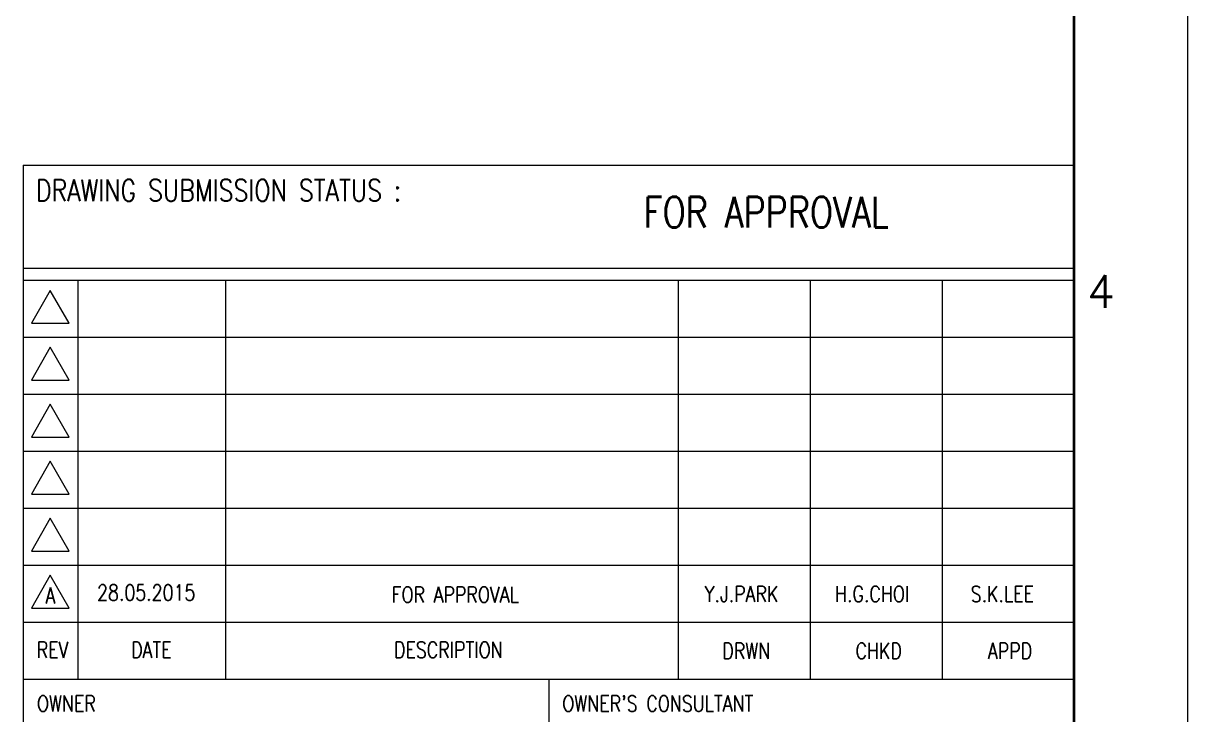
# Model space of a CAD drawing. Header units: millimetres. Extents: x 0 to 841, y 0 to 594.
# Drawn here: x 711.8 to 841, y 201.4 to 278 of the extents above; entities that cross this region are included whole.
import ezdxf
from ezdxf.enums import TextEntityAlignment as Align

# ---------------------------------------------------------------- set-up
doc = ezdxf.new("R2010")
doc.units = ezdxf.units.MM
doc.layers.add('_TITLE BLOCK', color=7, linetype='Continuous')
doc.layers.add('타이틀', color=7, linetype='Continuous')
doc.styles.add('CG', font='romans.shx')
doc.styles.add('ROMANS', font='ROMANS.shx', dxfattribs={"width": 0.8})

# ---------------------------------------------------------------- blocks, each defined once
blk = doc.blocks.new('[SH1] A1 FORMAT')
at = {"lineweight": 0}
blk.add_line((1700.56, 262.3), (1817.11, 262.3), dxfattribs=at)
at = {"layer": '_TITLE BLOCK', "linetype": 'Continuous', "lineweight": 0}
blk.add_line((1829.72, 0), (1829.72, 594), dxfattribs=at)
at = {"layer": '_TITLE BLOCK', "lineweight": 40}
blk.add_line((1817.11, 9.99), (1817.11, 583.16), dxfattribs=at)
at = {"layer": '_TITLE BLOCK', "lineweight": 0}
for p, q in [((1700.56, 262.3), (1700.56, 9.99)), ((1700.56, 250.87), (1817.11, 250.87)), ((1700.56, 249.55), (1817.11, 249.55)), ((1706.61, 249.55), (1706.61, 205.33)), ((1722.98, 249.55), (1722.98, 205.33)), ((1773.19, 249.55), (1773.19, 205.33)), ((1787.83, 249.55), (1787.83, 205.33)), ((1802.47, 249.55), (1802.47, 205.33)), ((1703.55, 248.42), (1701.46, 244.79)), ((1705.65, 244.79), (1703.55, 248.42)), ((1701.46, 244.79), (1705.65, 244.79)), ((1700.56, 243.24), (1817.11, 243.24)), ((1703.55, 242.11), (1701.46, 238.47)), ((1705.65, 238.47), (1703.55, 242.11)), ((1701.46, 238.47), (1705.65, 238.47)), ((1700.56, 236.92), (1817.11, 236.92)), ((1703.55, 235.79), (1701.46, 232.16)), ((1705.65, 232.16), (1703.55, 235.79)), ((1701.46, 232.16), (1705.65, 232.16)), ((1700.56, 230.6), (1817.11, 230.6)), ((1703.55, 229.47), (1701.46, 225.84)), ((1705.65, 225.84), (1703.55, 229.47)), ((1701.46, 225.84), (1705.65, 225.84)), ((1700.56, 224.28), (1817.11, 224.28)), ((1703.55, 223.16), (1701.46, 219.52)), ((1705.65, 219.52), (1703.55, 223.16)), ((1701.46, 219.52), (1705.65, 219.52)), ((1700.56, 217.97), (1817.11, 217.97)), ((1703.55, 216.84), (1701.46, 213.21)), ((1705.65, 213.21), (1703.55, 216.84)), ((1701.46, 213.21), (1705.65, 213.21)), ((1700.56, 211.65), (1817.11, 211.65)), ((1700.56, 205.33), (1817.11, 205.33)), ((1758.84, 205.33), (1758.84, 126.02))]:
    blk.add_line(p, q, dxfattribs=at)
at = {"layer": '_TITLE BLOCK', "lineweight": 0, "style": 'ROMANS', "width": 0.8}
blk.add_text('DRAWING SUBMISSION STATUS :', height=2.403, dxfattribs=at).set_placement((1701.96, 259.49), align=Align.MIDDLE_LEFT)
for s, height, p in [('REV', 1.766, (1703.81, 208.57)), ('DATE', 1.766, (1714.77, 208.57)), ('DESCRIPTION', 1.7659, (1747.71, 208.57)), ('DRWN', 1.766, (1780.77, 208.45)), ('CHKD', 1.766, (1795.45, 208.45)), ('APPD', 1.766, (1810.02, 208.45))]:
    blk.add_text(s, height=height, dxfattribs=at).set_placement(p, align=Align.MIDDLE_CENTER)
for s, height, p in [('OWNER', 1.766, (1702.08, 201.73)), ("OWNER'S CONSULTANT", 1.7659, (1760.35, 201.73))]:
    blk.add_text(s, height=height, dxfattribs=at).set_placement(p)
at = {"layer": '타이틀', "color": 7, "style": 'CG'}
blk.add_text('4', height=3.6, dxfattribs=at).set_placement((1818.55, 246.49, -0.01))

msp = doc.modelspace()

# ---------------------------------------------------------------- block references
msp.add_blockref('[SH1] A1 FORMAT', (-988.72, 0))

# ---------------------------------------------------------------- texts
at = {"layer": '_TITLE BLOCK', "lineweight": 0, "style": 'ROMANS', "width": 0.8}
for height, p in [(3.4043, (794.25, 257.09)), (1.7659, (759.76, 214.69))]:
    msp.add_text('FOR APPROVAL', height=height, dxfattribs=at).set_placement(p, align=Align.MIDDLE_CENTER)
for s, height, p in [('28.05.2015', 1.766, (720.03, 214.04)), ('A', 1.77, (714.31, 213.71)), ('Y.J.PARK', 1.766, (787.43, 213.88)), ('H.G.CHOI', 1.766, (801.88, 213.88)), ('S.K.LEE', 1.766, (816.93, 213.88))]:
    msp.add_text(s, height=height, dxfattribs=at).set_placement(p)

doc.saveas('drawing.dxf')
